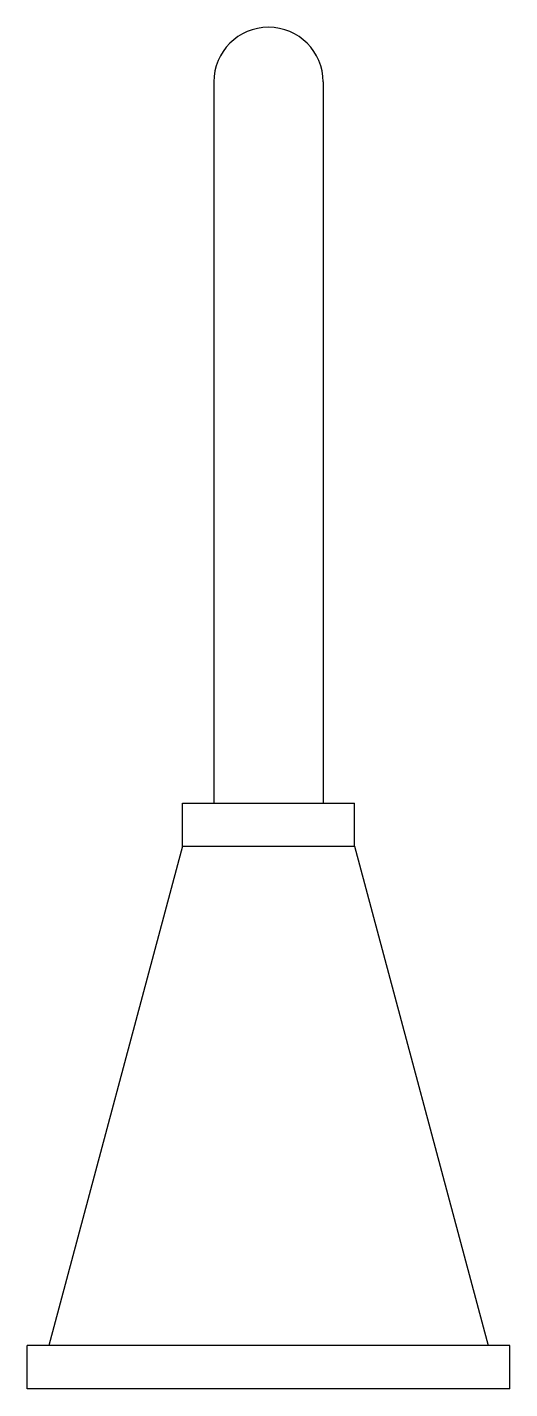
# Model space of a CAD drawing. Header units: millimetres. Extents: x 777.081 to 777.174, y 580.924 to 581.187.
import ezdxf

# ---------------------------------------------------------------- set-up
doc = ezdxf.new("R2010")
doc.units = ezdxf.units.MM
doc.layers.add('ARQ-PEÇAS SANITÁRIAS', color=7, linetype='Continuous')

msp = doc.modelspace()

# ---------------------------------------------------------------- linework, layer by layer
at = {"layer": 'ARQ-PEÇAS SANITÁRIAS'}
for p, q in [((777.11669, 581.17688), (777.11669, 581.03746)), ((777.13785, 581.17688), (777.13785, 581.03746)), ((777.1106, 581.02913), (777.1106, 581.03746)), ((777.1106, 581.03746), (777.14394, 581.03746)), ((777.14394, 581.02913), (777.14394, 581.03746)), ((777.1106, 581.02913), (777.08472, 580.93254)), ((777.1106, 581.02913), (777.14394, 581.02913)), ((777.14394, 581.02913), (777.16982, 580.93254)), ((777.17399, 580.93254), (777.08055, 580.93254)), ((777.08055, 580.9242), (777.08055, 580.93254)), ((777.17399, 580.9242), (777.17399, 580.93254)), ((777.17399, 580.9242), (777.08055, 580.9242))]:
    msp.add_line(p, q, dxfattribs=at)
msp.add_arc((777.12727, 581.17688), 0.01058, 0, 180, dxfattribs=at)

doc.saveas('drawing.dxf')
